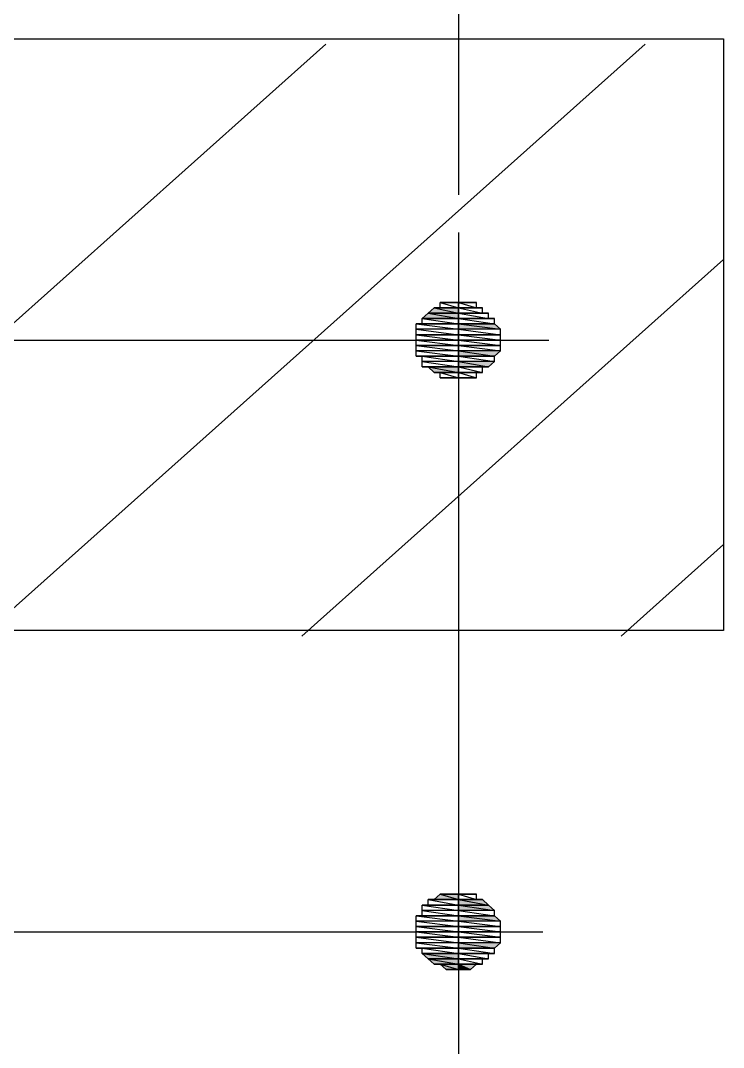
# Model space of a CAD drawing. Header units: millimetres. Extents: x -229 to 612, y -264 to 330.
# Drawn here: x 361.56 to 366.32, y -231.43 to -224.48 of the extents above; entities that cross this region are included whole.
import ezdxf

# ---------------------------------------------------------------- set-up
doc = ezdxf.new("R2010")
doc.units = ezdxf.units.MM

# ---------------------------------------------------------------- blocks, each defined once
blk = doc.blocks.new('0_TCM_4503_AIVD_AD_NOTE_BLOCK-43779754-14248')
at = {"linetype": 'Continuous'}
for points in [[(364.2786, -226.4953), (364.5231, -226.4953), (364.3194, -226.4589)], [(364.3194, -226.4589), (364.5231, -226.4589), (364.3601, -226.4226)], [(364.3194, -226.4589), (364.5231, -226.4953), (364.5231, -226.4589)], [(364.3601, -226.4226), (364.5231, -226.4589), (364.5231, -226.4226)], [(364.5231, -226.5317), (364.8083, -226.5681), (364.7676, -226.5317)], [(364.5231, -226.5681), (364.8083, -226.5681), (364.5231, -226.5317)], [(364.5231, -226.7137), (364.7676, -226.7501), (364.8083, -226.7137)], [(364.5231, -226.7501), (364.7676, -226.7501), (364.5231, -226.7137)], [(364.3194, -226.8228), (364.5231, -226.8592), (364.5231, -226.8228)], [(364.3601, -226.8592), (364.5231, -226.8592), (364.3194, -226.8228)], [(364.5231, -226.7864), (364.7268, -226.8228), (364.7676, -226.7864)], [(364.5231, -226.8228), (364.7268, -226.8228), (364.5231, -226.7864)], [(364.4009, -226.8592), (364.3601, -226.8592), (364.5231, -226.8592)], [(364.3601, -230.4254), (364.5231, -230.4254), (364.4009, -230.389)], [(364.4009, -230.389), (364.5231, -230.4254), (364.5231, -230.389)], [(364.5231, -230.4254), (364.7268, -230.4617), (364.6861, -230.4254)], [(364.5231, -230.4617), (364.7268, -230.4617), (364.5231, -230.4254)], [(364.5231, -230.4617), (364.7676, -230.4981), (364.7268, -230.4617)], [(364.5231, -230.4981), (364.7676, -230.4981), (364.5231, -230.4617)], [(364.5231, -230.5345), (364.8083, -230.5709), (364.7676, -230.5345)], [(364.5231, -230.5709), (364.8083, -230.5709), (364.5231, -230.5345)], [(364.5231, -230.7165), (364.7676, -230.7529), (364.8083, -230.7165)], [(364.5231, -230.7529), (364.7676, -230.7529), (364.5231, -230.7165)], [(364.3194, -230.8256), (364.5231, -230.8256), (364.2786, -230.7892)], [(364.2786, -230.7892), (364.5231, -230.8256), (364.5231, -230.7892)], [(364.3194, -230.8256), (364.5231, -230.862), (364.5231, -230.8256)], [(364.3601, -230.862), (364.5231, -230.862), (364.3194, -230.8256)], [(364.4009, -230.862), (364.5231, -230.8984), (364.5231, -230.862)], [(364.4416, -230.8984), (364.5231, -230.8984), (364.4009, -230.862)], [(364.5231, -230.862), (364.6046, -230.8984), (364.6453, -230.862)], [(364.5231, -230.8984), (364.6046, -230.8984), (364.5231, -230.862)], [(364.4416, -230.8984), (364.4824, -230.8984), (364.5231, -230.8984)]]:
    blk.add_hatch(color=7, dxfattribs=at).paths.add_polyline_path(points)
at = {"color": 7, "linetype": 'Continuous'}
for p, q in [((364.5231, -221.3309), (364.5231, -225.6584)), ((355.6813, -224.6031), (366.3159, -224.6031)), ((366.3159, -224.6031), (366.3159, -228.6059)), ((359.1447, -228.6423), (363.6267, -224.6395)), ((361.3042, -228.6423), (365.7862, -224.6395)), ((364.5231, -225.9131), (364.5231, -239.3771)), ((363.4637, -228.6423), (366.3159, -226.095)), ((364.5231, -226.3862), (364.4009, -226.3862)), ((364.4009, -226.3862), (364.4416, -226.3862)), ((364.5231, -226.3862), (364.4009, -226.3862)), ((364.4009, -226.3862), (364.5231, -226.4226)), ((364.4009, -226.3862), (364.5231, -226.4226)), ((364.4009, -226.4226), (364.4009, -226.3862)), ((364.5231, -226.3862), (364.4416, -226.3862)), ((364.4416, -226.3862), (364.4824, -226.3862)), ((364.5231, -226.3862), (364.4416, -226.3862)), ((364.4416, -226.3862), (364.5231, -226.3862)), ((364.5231, -226.3862), (364.4416, -226.3862)), ((364.4416, -226.3862), (364.5231, -226.3862)), ((364.4416, -226.3862), (364.5231, -226.3862)), ((364.4416, -226.3862), (364.5231, -226.3862)), ((364.5231, -226.3862), (364.4416, -226.3862)), ((364.4824, -226.3862), (364.5231, -226.3862)), ((364.5231, -226.3862), (364.4824, -226.3862)), ((364.4824, -226.3862), (364.5231, -226.3862)), ((364.4824, -226.3862), (364.5231, -226.3862)), ((364.5231, -226.3862), (364.4824, -226.3862)), ((364.5231, -226.4226), (364.5231, -226.3862)), ((364.5231, -226.3862), (364.5638, -226.3862)), ((364.5638, -226.3862), (364.5231, -226.3862)), ((364.5638, -226.3862), (364.5231, -226.3862)), ((364.5231, -226.3862), (364.5638, -226.3862)), ((364.5638, -226.3862), (364.5231, -226.3862)), ((364.5231, -226.3862), (364.5638, -226.3862)), ((364.6046, -226.3862), (364.5231, -226.3862)), ((364.5231, -226.3862), (364.6046, -226.3862)), ((364.6046, -226.3862), (364.5231, -226.3862)), ((364.5231, -226.3862), (364.5638, -226.3862)), ((364.6453, -226.3862), (364.5231, -226.3862)), ((364.5231, -226.3862), (364.6453, -226.3862)), ((364.6453, -226.3862), (364.5231, -226.3862)), ((364.5231, -226.3862), (364.6046, -226.3862)), ((364.6453, -226.3862), (364.5231, -226.3862)), ((364.5231, -226.3862), (364.6453, -226.4226)), ((364.5231, -226.3862), (364.6453, -226.4226)), ((364.5231, -226.4226), (364.5231, -226.3862)), ((364.5638, -226.3862), (364.6046, -226.3862)), ((364.6046, -226.3862), (364.6453, -226.3862)), ((364.6453, -226.4226), (364.6453, -226.3862)), ((364.2786, -226.4953), (364.3194, -226.4589)), ((364.3194, -226.4589), (364.3601, -226.4226)), ((364.5231, -226.4589), (364.3194, -226.4589)), ((364.5231, -226.4589), (364.3194, -226.4589)), ((364.3194, -226.4589), (364.5231, -226.4589)), ((364.3194, -226.4589), (364.5231, -226.4589)), ((364.5231, -226.4589), (364.3194, -226.4589)), ((364.5231, -226.4589), (364.3194, -226.4589)), ((364.3194, -226.4589), (364.5231, -226.4953)), ((364.3194, -226.4589), (364.5231, -226.4953)), ((364.4009, -226.4226), (364.3601, -226.4226)), ((364.3601, -226.4226), (364.5231, -226.4226)), ((364.5231, -226.4226), (364.3601, -226.4226)), ((364.3601, -226.4226), (364.5231, -226.4589)), ((364.3601, -226.4226), (364.5231, -226.4589)), ((364.5231, -226.4226), (364.4009, -226.4226)), ((364.5231, -226.4226), (364.4009, -226.4226)), ((364.4009, -226.4226), (364.5231, -226.4226)), ((364.5231, -226.4226), (364.4009, -226.4226)), ((364.5231, -226.4589), (364.5231, -226.4226)), ((364.6453, -226.4226), (364.5231, -226.4226)), ((364.6861, -226.4226), (364.5231, -226.4226)), ((364.5231, -226.4226), (364.6861, -226.4226)), ((364.6861, -226.4226), (364.5231, -226.4226)), ((364.5231, -226.4226), (364.6453, -226.4226)), ((364.6861, -226.4226), (364.5231, -226.4226)), ((364.5231, -226.4226), (364.6861, -226.4589)), ((364.5231, -226.4226), (364.6861, -226.4589)), ((364.5231, -226.4589), (364.5231, -226.4226)), ((364.5231, -226.4953), (364.5231, -226.4589)), ((364.6861, -226.4589), (364.5231, -226.4589)), ((364.7268, -226.4589), (364.5231, -226.4589)), ((364.5231, -226.4589), (364.7268, -226.4589)), ((364.7268, -226.4589), (364.5231, -226.4589)), ((364.5231, -226.4589), (364.6861, -226.4589)), ((364.7268, -226.4589), (364.5231, -226.4589)), ((364.5231, -226.4589), (364.7268, -226.4953)), ((364.5231, -226.4589), (364.7268, -226.4953)), ((364.5231, -226.4953), (364.5231, -226.4589)), ((364.6453, -226.4226), (364.6861, -226.4226)), ((364.6861, -226.4589), (364.6861, -226.4226)), ((364.6861, -226.4589), (364.7268, -226.4589)), ((364.7268, -226.4953), (364.7268, -226.4589)), ((364.2786, -226.5317), (364.2379, -226.5317)), ((364.2379, -226.5317), (364.5231, -226.5317)), ((364.5231, -226.5317), (364.2379, -226.5317)), ((364.2379, -226.5317), (364.5231, -226.5681)), ((364.2379, -226.5317), (364.5231, -226.5681)), ((364.2379, -226.5681), (364.2379, -226.5317)), ((364.5231, -226.4953), (364.2786, -226.4953)), ((364.5231, -226.4953), (364.2786, -226.4953)), ((364.2786, -226.4953), (364.5231, -226.4953)), ((364.2786, -226.4953), (364.5231, -226.4953)), ((364.5231, -226.4953), (364.2786, -226.4953)), ((364.5231, -226.4953), (364.2786, -226.4953)), ((364.2786, -226.4953), (364.5231, -226.5317)), ((364.2786, -226.4953), (364.5231, -226.5317)), ((364.2786, -226.5317), (364.2786, -226.4953)), ((364.5231, -226.5317), (364.2786, -226.5317)), ((364.5231, -226.5317), (364.2786, -226.5317)), ((364.2786, -226.5317), (364.5231, -226.5317)), ((364.5231, -226.5317), (364.2786, -226.5317)), ((364.5231, -226.5317), (364.5231, -226.4953)), ((364.7268, -226.4953), (364.5231, -226.4953)), ((364.7676, -226.4953), (364.5231, -226.4953)), ((364.5231, -226.4953), (364.7676, -226.4953)), ((364.7676, -226.4953), (364.5231, -226.4953)), ((364.5231, -226.4953), (364.7268, -226.4953)), ((364.7676, -226.4953), (364.5231, -226.4953)), ((364.5231, -226.4953), (364.7676, -226.5317)), ((364.5231, -226.4953), (364.7676, -226.5317)), ((364.5231, -226.5317), (364.5231, -226.4953)), ((364.5231, -226.5681), (364.5231, -226.5317)), ((364.7676, -226.5317), (364.5231, -226.5317)), ((364.7676, -226.5317), (364.5231, -226.5317)), ((364.5231, -226.5317), (364.7676, -226.5317)), ((364.5231, -226.5317), (364.7676, -226.5317)), ((364.7676, -226.5317), (364.5231, -226.5317)), ((364.7676, -226.5317), (364.5231, -226.5317)), ((364.5231, -226.5317), (364.8083, -226.5681)), ((364.5231, -226.5317), (364.8083, -226.5681)), ((364.5231, -226.5681), (364.5231, -226.5317)), ((364.7268, -226.4953), (364.7676, -226.4953)), ((364.7676, -226.5317), (364.7676, -226.4953)), ((364.8083, -226.5681), (364.7676, -226.5317)), ((364.5231, -226.5681), (364.2379, -226.5681)), ((364.5231, -226.5681), (364.2379, -226.5681)), ((364.2379, -226.5681), (364.5231, -226.6045)), ((364.2379, -226.5681), (364.5231, -226.6045)), ((364.2379, -226.6045), (364.2379, -226.5681)), ((364.5231, -226.6045), (364.2379, -226.6045)), ((364.5231, -226.6045), (364.2379, -226.6045)), ((364.2379, -226.6045), (364.5231, -226.6045)), ((364.2379, -226.6045), (364.5231, -226.6045)), ((364.5231, -226.6045), (364.2379, -226.6045)), ((364.5231, -226.6045), (364.2379, -226.6045)), ((364.2379, -226.6045), (364.5231, -226.6409)), ((364.2379, -226.6045), (364.5231, -226.6409)), ((364.2379, -226.6409), (364.2379, -226.6045)), ((364.5231, -226.6045), (364.5231, -226.5681)), ((364.8083, -226.5681), (364.5231, -226.5681)), ((364.8083, -226.5681), (364.5231, -226.5681)), ((364.5231, -226.5681), (364.8083, -226.6045)), ((364.5231, -226.5681), (364.8083, -226.6045)), ((364.5231, -226.6045), (364.5231, -226.5681)), ((364.5231, -226.6409), (364.5231, -226.6045)), ((364.8083, -226.6045), (364.5231, -226.6045)), ((364.8083, -226.6045), (364.5231, -226.6045)), ((364.5231, -226.6045), (364.8083, -226.6045)), ((364.5231, -226.6045), (364.8083, -226.6045)), ((364.8083, -226.6045), (364.5231, -226.6045)), ((364.8083, -226.6045), (364.5231, -226.6045)), ((364.5231, -226.6045), (364.8083, -226.6409)), ((364.5231, -226.6045), (364.8083, -226.6409)), ((364.5231, -226.6409), (364.5231, -226.6045)), ((364.8083, -226.6045), (364.8083, -226.5681)), ((364.8083, -226.6409), (364.8083, -226.6045)), ((356.8629, -226.6409), (365.1343, -226.6409)), ((364.5231, -226.6409), (364.2379, -226.6409)), ((364.5231, -226.6409), (364.2379, -226.6409)), ((364.2379, -226.6409), (364.5231, -226.6773)), ((364.2379, -226.6409), (364.5231, -226.6773)), ((364.2379, -226.6773), (364.2379, -226.6409)), ((364.5231, -226.6773), (364.2379, -226.6773)), ((364.5231, -226.6773), (364.2379, -226.6773)), ((364.2379, -226.6773), (364.5231, -226.6773)), ((364.2379, -226.6773), (364.5231, -226.6773)), ((364.5231, -226.6773), (364.2379, -226.6773)), ((364.5231, -226.6773), (364.2379, -226.6773)), ((364.2379, -226.6773), (364.5231, -226.7137)), ((364.2379, -226.6773), (364.5231, -226.7137)), ((364.2379, -226.7137), (364.2379, -226.6773)), ((364.5231, -226.6773), (364.5231, -226.6409)), ((364.8083, -226.6409), (364.5231, -226.6409)), ((364.8083, -226.6409), (364.5231, -226.6409)), ((364.5231, -226.6409), (364.8083, -226.6773)), ((364.5231, -226.6409), (364.8083, -226.6773)), ((364.5231, -226.6773), (364.5231, -226.6409)), ((364.5231, -226.7137), (364.5231, -226.6773)), ((364.8083, -226.6773), (364.5231, -226.6773)), ((364.8083, -226.6773), (364.5231, -226.6773)), ((364.5231, -226.6773), (364.8083, -226.6773)), ((364.5231, -226.6773), (364.8083, -226.6773)), ((364.8083, -226.6773), (364.5231, -226.6773)), ((364.8083, -226.6773), (364.5231, -226.6773)), ((364.5231, -226.6773), (364.8083, -226.7137)), ((364.5231, -226.6773), (364.8083, -226.7137)), ((364.5231, -226.7137), (364.5231, -226.6773)), ((364.8083, -226.6773), (364.8083, -226.6409)), ((364.8083, -226.7137), (364.8083, -226.6773)), ((364.5231, -226.7137), (364.2379, -226.7137)), ((364.5231, -226.7137), (364.2379, -226.7137)), ((364.2379, -226.7137), (364.5231, -226.7501)), ((364.2379, -226.7137), (364.5231, -226.7501)), ((364.2379, -226.7501), (364.2379, -226.7137)), ((364.5231, -226.7501), (364.2379, -226.7501)), ((364.5231, -226.7501), (364.2379, -226.7501)), ((364.2379, -226.7501), (364.2786, -226.7501)), ((364.2379, -226.7501), (364.5231, -226.7501)), ((364.5231, -226.7501), (364.2379, -226.7501)), ((364.2786, -226.7501), (364.5231, -226.7501)), ((364.5231, -226.7501), (364.2786, -226.7501)), ((364.2786, -226.7501), (364.5231, -226.7864)), ((364.2786, -226.7501), (364.5231, -226.7864)), ((364.2786, -226.7864), (364.2786, -226.7501)), ((364.5231, -226.7501), (364.5231, -226.7137)), ((364.8083, -226.7137), (364.5231, -226.7137)), ((364.8083, -226.7137), (364.5231, -226.7137)), ((364.5231, -226.7137), (364.7676, -226.7501)), ((364.5231, -226.7137), (364.7676, -226.7501)), ((364.5231, -226.7501), (364.5231, -226.7137)), ((364.5231, -226.7864), (364.5231, -226.7501)), ((364.7676, -226.7501), (364.5231, -226.7501)), ((364.7676, -226.7501), (364.5231, -226.7501)), ((364.5231, -226.7501), (364.7676, -226.7501)), ((364.5231, -226.7501), (364.7676, -226.7501)), ((364.7676, -226.7501), (364.5231, -226.7501)), ((364.7676, -226.7501), (364.5231, -226.7501)), ((364.5231, -226.7501), (364.7676, -226.7864)), ((364.5231, -226.7501), (364.7676, -226.7864)), ((364.5231, -226.7864), (364.5231, -226.7501)), ((364.7676, -226.7501), (364.8083, -226.7137)), ((364.7676, -226.7864), (364.7676, -226.7501)), ((364.5231, -226.7864), (364.2786, -226.7864)), ((364.5231, -226.7864), (364.2786, -226.7864)), ((364.2786, -226.7864), (364.5231, -226.8228)), ((364.2786, -226.7864), (364.5231, -226.8228)), ((364.2786, -226.8228), (364.2786, -226.7864)), ((364.5231, -226.8228), (364.2786, -226.8228)), ((364.5231, -226.8228), (364.2786, -226.8228)), ((364.2786, -226.8228), (364.3194, -226.8228)), ((364.2786, -226.8228), (364.5231, -226.8228)), ((364.5231, -226.8228), (364.2786, -226.8228)), ((364.3194, -226.8228), (364.5231, -226.8228)), ((364.5231, -226.8228), (364.3194, -226.8228)), ((364.3194, -226.8228), (364.5231, -226.8228)), ((364.5231, -226.8228), (364.3194, -226.8228)), ((364.3194, -226.8228), (364.5231, -226.8228)), ((364.5231, -226.8228), (364.3194, -226.8228)), ((364.3194, -226.8228), (364.5231, -226.8592)), ((364.3194, -226.8228), (364.5231, -226.8592)), ((364.3601, -226.8592), (364.3194, -226.8228)), ((364.5231, -226.8228), (364.5231, -226.7864)), ((364.7676, -226.7864), (364.5231, -226.7864)), ((364.7676, -226.7864), (364.5231, -226.7864)), ((364.5231, -226.7864), (364.7268, -226.8228)), ((364.5231, -226.7864), (364.7268, -226.8228)), ((364.5231, -226.8228), (364.5231, -226.7864)), ((364.5231, -226.8592), (364.5231, -226.8228)), ((364.7268, -226.8228), (364.5231, -226.8228)), ((364.7268, -226.8228), (364.5231, -226.8228)), ((364.5231, -226.8228), (364.7268, -226.8228)), ((364.5231, -226.8228), (364.7268, -226.8228)), ((364.7268, -226.8228), (364.5231, -226.8228)), ((364.6861, -226.8228), (364.5231, -226.8228)), ((364.5231, -226.8228), (364.6861, -226.8228)), ((364.6861, -226.8228), (364.5231, -226.8228)), ((364.5231, -226.8228), (364.7268, -226.8228)), ((364.6861, -226.8228), (364.5231, -226.8228)), ((364.5231, -226.8228), (364.6861, -226.8592)), ((364.5231, -226.8228), (364.6861, -226.8592)), ((364.5231, -226.8592), (364.5231, -226.8228)), ((364.7268, -226.8228), (364.6861, -226.8228)), ((364.6861, -226.8592), (364.6861, -226.8228)), ((364.7268, -226.8228), (364.7676, -226.7864)), ((364.5231, -226.8592), (364.3601, -226.8592)), ((364.5231, -226.8592), (364.3601, -226.8592)), ((364.3601, -226.8592), (364.4009, -226.8592)), ((364.3601, -226.8592), (364.5231, -226.8592)), ((364.5231, -226.8592), (364.3601, -226.8592)), ((364.4009, -226.8592), (364.5231, -226.8592)), ((364.5231, -226.8592), (364.4009, -226.8592)), ((364.4009, -226.8592), (364.5231, -226.8956)), ((364.4009, -226.8592), (364.5231, -226.8956)), ((364.4009, -226.8956), (364.4009, -226.8592)), ((364.5231, -226.8956), (364.4009, -226.8956)), ((364.5231, -226.8956), (364.4009, -226.8956)), ((364.4009, -226.8956), (364.4416, -226.8956)), ((364.4009, -226.8956), (364.5231, -226.8956)), ((364.5231, -226.8956), (364.4009, -226.8956)), ((364.4416, -226.8956), (364.5231, -226.8956)), ((364.5231, -226.8956), (364.4416, -226.8956)), ((364.4416, -226.8956), (364.5231, -226.8956)), ((364.5231, -226.8956), (364.4416, -226.8956)), ((364.4416, -226.8956), (364.5231, -226.8956)), ((364.4416, -226.8956), (364.5231, -226.8956)), ((364.5231, -226.8956), (364.4416, -226.8956)), ((364.4824, -226.8956), (364.4416, -226.8956)), ((364.4416, -226.8956), (364.5231, -226.8956)), ((364.5231, -226.8956), (364.4824, -226.8956)), ((364.4824, -226.8956), (364.5231, -226.8956)), ((364.5231, -226.8956), (364.4824, -226.8956)), ((364.5231, -226.8956), (364.5231, -226.8592)), ((364.6861, -226.8592), (364.5231, -226.8592)), ((364.6453, -226.8592), (364.5231, -226.8592)), ((364.5231, -226.8592), (364.6453, -226.8592)), ((364.6453, -226.8592), (364.5231, -226.8592)), ((364.5231, -226.8592), (364.6861, -226.8592)), ((364.6453, -226.8592), (364.5231, -226.8592)), ((364.5231, -226.8592), (364.6453, -226.8956)), ((364.5231, -226.8592), (364.6453, -226.8956)), ((364.5231, -226.8956), (364.5231, -226.8592)), ((364.6453, -226.8956), (364.5231, -226.8956)), ((364.6046, -226.8956), (364.5231, -226.8956)), ((364.5231, -226.8956), (364.6046, -226.8956)), ((364.6046, -226.8956), (364.5231, -226.8956)), ((364.5231, -226.8956), (364.6453, -226.8956)), ((364.5638, -226.8956), (364.5231, -226.8956)), ((364.5231, -226.8956), (364.5638, -226.8956)), ((364.5638, -226.8956), (364.5231, -226.8956)), ((364.5231, -226.8956), (364.5638, -226.8956)), ((364.5231, -226.8956), (364.5638, -226.8956)), ((364.5638, -226.8956), (364.5231, -226.8956)), ((364.5638, -226.8956), (364.5231, -226.8956)), ((364.5231, -226.8956), (364.5638, -226.8956)), ((364.5638, -226.8956), (364.5231, -226.8956)), ((364.5231, -226.8956), (364.6046, -226.8956)), ((364.6046, -226.8956), (364.5638, -226.8956)), ((364.6453, -226.8956), (364.6046, -226.8956)), ((364.6861, -226.8592), (364.6453, -226.8592)), ((364.6453, -226.8956), (364.6453, -226.8592)), ((365.6232, -228.6423), (366.3159, -228.0237)), ((366.3159, -228.6059), (355.6813, -228.6059)), ((364.5231, -230.4254), (364.3194, -230.4254)), ((364.3194, -230.4254), (364.5231, -230.4617)), ((364.3194, -230.4254), (364.5231, -230.4617)), ((364.3194, -230.4617), (364.3194, -230.4254)), ((364.5231, -230.4254), (364.3194, -230.4254)), ((364.3194, -230.4254), (364.3601, -230.4254)), ((364.3601, -230.4254), (364.4009, -230.389)), ((364.5231, -230.4254), (364.3601, -230.4254)), ((364.5231, -230.4254), (364.3601, -230.4254)), ((364.3601, -230.4254), (364.5231, -230.4254)), ((364.3601, -230.4254), (364.5231, -230.4254)), ((364.5231, -230.4254), (364.3601, -230.4254)), ((364.5231, -230.4254), (364.3601, -230.4254)), ((364.3601, -230.4254), (364.5231, -230.4254)), ((364.3601, -230.4254), (364.5231, -230.4254)), ((364.5231, -230.389), (364.4009, -230.389)), ((364.4009, -230.389), (364.4416, -230.389)), ((364.5231, -230.389), (364.4009, -230.389)), ((364.4009, -230.389), (364.5231, -230.4254)), ((364.4009, -230.389), (364.5231, -230.4254)), ((364.5231, -230.389), (364.4416, -230.389)), ((364.4416, -230.389), (364.4824, -230.389)), ((364.5231, -230.389), (364.4416, -230.389)), ((364.4416, -230.389), (364.5231, -230.389)), ((364.5231, -230.389), (364.4416, -230.389)), ((364.4416, -230.389), (364.5231, -230.389)), ((364.4416, -230.389), (364.5231, -230.389)), ((364.4416, -230.389), (364.5231, -230.389)), ((364.5231, -230.389), (364.4416, -230.389)), ((364.4824, -230.389), (364.5231, -230.389)), ((364.5231, -230.389), (364.4824, -230.389)), ((364.4824, -230.389), (364.5231, -230.389)), ((364.4824, -230.389), (364.5231, -230.389)), ((364.5231, -230.389), (364.4824, -230.389)), ((364.5231, -230.389), (364.5638, -230.389)), ((364.5638, -230.389), (364.5231, -230.389)), ((364.5638, -230.389), (364.5231, -230.389)), ((364.5231, -230.389), (364.5638, -230.389)), ((364.5638, -230.389), (364.5231, -230.389)), ((364.5231, -230.389), (364.5638, -230.389)), ((364.6046, -230.389), (364.5231, -230.389)), ((364.5231, -230.389), (364.6046, -230.389)), ((364.6046, -230.389), (364.5231, -230.389)), ((364.5231, -230.389), (364.5638, -230.389)), ((364.6453, -230.389), (364.5231, -230.389)), ((364.5231, -230.389), (364.6453, -230.389)), ((364.6453, -230.389), (364.5231, -230.389)), ((364.5231, -230.389), (364.6046, -230.389)), ((364.6453, -230.389), (364.5231, -230.389)), ((364.5231, -230.389), (364.6453, -230.4254)), ((364.5231, -230.389), (364.6453, -230.4254)), ((364.5231, -230.4254), (364.5231, -230.389)), ((364.5231, -230.4254), (364.5231, -230.389)), ((364.6453, -230.4254), (364.5231, -230.4254)), ((364.6861, -230.4254), (364.5231, -230.4254)), ((364.5231, -230.4254), (364.6861, -230.4254)), ((364.5231, -230.4254), (364.6861, -230.4254)), ((364.6861, -230.4254), (364.5231, -230.4254)), ((364.6861, -230.4254), (364.5231, -230.4254)), ((364.5231, -230.4254), (364.6861, -230.4254)), ((364.6861, -230.4254), (364.5231, -230.4254)), ((364.5231, -230.4254), (364.6453, -230.4254)), ((364.6861, -230.4254), (364.5231, -230.4254)), ((364.5231, -230.4254), (364.7268, -230.4617)), ((364.5231, -230.4254), (364.7268, -230.4617)), ((364.5231, -230.4617), (364.5231, -230.4254)), ((364.5231, -230.4617), (364.5231, -230.4254)), ((364.5638, -230.389), (364.6046, -230.389)), ((364.6046, -230.389), (364.6453, -230.389)), ((364.6453, -230.4254), (364.6453, -230.389)), ((364.6453, -230.4254), (364.6861, -230.4254)), ((364.7268, -230.4617), (364.6861, -230.4254)), ((364.3194, -230.4617), (364.2786, -230.4617)), ((364.2786, -230.4617), (364.5231, -230.4617)), ((364.5231, -230.4617), (364.2786, -230.4617)), ((364.2786, -230.4617), (364.5231, -230.4981)), ((364.2786, -230.4617), (364.5231, -230.4981)), ((364.2786, -230.4981), (364.2786, -230.4617)), ((364.5231, -230.4981), (364.2786, -230.4981)), ((364.5231, -230.4981), (364.2786, -230.4981)), ((364.2786, -230.4981), (364.5231, -230.5345)), ((364.2786, -230.4981), (364.5231, -230.5345)), ((364.2786, -230.5345), (364.2786, -230.4981)), ((364.5231, -230.4617), (364.3194, -230.4617)), ((364.5231, -230.4617), (364.3194, -230.4617)), ((364.3194, -230.4617), (364.5231, -230.4617)), ((364.5231, -230.4617), (364.3194, -230.4617)), ((364.7268, -230.4617), (364.5231, -230.4617)), ((364.7268, -230.4617), (364.5231, -230.4617)), ((364.5231, -230.4617), (364.7268, -230.4617)), ((364.5231, -230.4617), (364.7268, -230.4617)), ((364.7268, -230.4617), (364.5231, -230.4617)), ((364.7268, -230.4617), (364.5231, -230.4617)), ((364.5231, -230.4617), (364.7676, -230.4981)), ((364.5231, -230.4617), (364.7676, -230.4981)), ((364.5231, -230.4981), (364.5231, -230.4617)), ((364.5231, -230.4981), (364.5231, -230.4617)), ((364.7676, -230.4981), (364.5231, -230.4981)), ((364.7676, -230.4981), (364.5231, -230.4981)), ((364.5231, -230.4981), (364.7676, -230.5345)), ((364.5231, -230.4981), (364.7676, -230.5345)), ((364.5231, -230.5345), (364.5231, -230.4981)), ((364.5231, -230.5345), (364.5231, -230.4981)), ((364.7676, -230.4981), (364.7268, -230.4617)), ((364.7676, -230.5345), (364.7676, -230.4981)), ((364.2786, -230.5345), (364.2379, -230.5345)), ((364.2379, -230.5345), (364.5231, -230.5345)), ((364.5231, -230.5345), (364.2379, -230.5345)), ((364.2379, -230.5345), (364.5231, -230.5709)), ((364.2379, -230.5345), (364.5231, -230.5709)), ((364.2379, -230.5709), (364.2379, -230.5345)), ((364.5231, -230.5709), (364.2379, -230.5709)), ((364.5231, -230.5709), (364.2379, -230.5709)), ((364.2379, -230.5709), (364.5231, -230.6073)), ((364.2379, -230.5709), (364.5231, -230.6073)), ((364.2379, -230.6073), (364.2379, -230.5709)), ((364.5231, -230.5345), (364.2786, -230.5345)), ((364.5231, -230.5345), (364.2786, -230.5345)), ((364.2786, -230.5345), (364.5231, -230.5345)), ((364.5231, -230.5345), (364.2786, -230.5345)), ((364.7676, -230.5345), (364.5231, -230.5345)), ((364.7676, -230.5345), (364.5231, -230.5345)), ((364.5231, -230.5345), (364.7676, -230.5345)), ((364.5231, -230.5345), (364.7676, -230.5345)), ((364.7676, -230.5345), (364.5231, -230.5345)), ((364.7676, -230.5345), (364.5231, -230.5345)), ((364.5231, -230.5345), (364.8083, -230.5709)), ((364.5231, -230.5345), (364.8083, -230.5709)), ((364.5231, -230.5709), (364.5231, -230.5345)), ((364.5231, -230.5709), (364.5231, -230.5345)), ((364.8083, -230.5709), (364.5231, -230.5709)), ((364.8083, -230.5709), (364.5231, -230.5709)), ((364.5231, -230.5709), (364.8083, -230.6073)), ((364.5231, -230.5709), (364.8083, -230.6073)), ((364.5231, -230.6073), (364.5231, -230.5709)), ((364.5231, -230.6073), (364.5231, -230.5709)), ((364.8083, -230.5709), (364.7676, -230.5345)), ((364.8083, -230.6073), (364.8083, -230.5709)), ((356.8629, -230.6437), (365.0935, -230.6437)), ((364.5231, -230.6073), (364.2379, -230.6073)), ((364.5231, -230.6073), (364.2379, -230.6073)), ((364.2379, -230.6073), (364.5231, -230.6073)), ((364.2379, -230.6073), (364.5231, -230.6073)), ((364.5231, -230.6073), (364.2379, -230.6073)), ((364.5231, -230.6073), (364.2379, -230.6073)), ((364.2379, -230.6073), (364.5231, -230.6437)), ((364.2379, -230.6073), (364.5231, -230.6437)), ((364.2379, -230.6437), (364.2379, -230.6073)), ((364.5231, -230.6437), (364.2379, -230.6437)), ((364.5231, -230.6437), (364.2379, -230.6437)), ((364.2379, -230.6437), (364.5231, -230.6801)), ((364.2379, -230.6437), (364.5231, -230.6801)), ((364.2379, -230.6801), (364.2379, -230.6437)), ((364.8083, -230.6073), (364.5231, -230.6073)), ((364.8083, -230.6073), (364.5231, -230.6073)), ((364.5231, -230.6073), (364.8083, -230.6073)), ((364.5231, -230.6073), (364.8083, -230.6073)), ((364.8083, -230.6073), (364.5231, -230.6073)), ((364.8083, -230.6073), (364.5231, -230.6073)), ((364.5231, -230.6073), (364.8083, -230.6437)), ((364.5231, -230.6073), (364.8083, -230.6437)), ((364.5231, -230.6437), (364.5231, -230.6073)), ((364.5231, -230.6437), (364.5231, -230.6073)), ((364.8083, -230.6437), (364.5231, -230.6437)), ((364.8083, -230.6437), (364.5231, -230.6437)), ((364.5231, -230.6437), (364.8083, -230.6801)), ((364.5231, -230.6437), (364.8083, -230.6801)), ((364.5231, -230.6801), (364.5231, -230.6437)), ((364.5231, -230.6801), (364.5231, -230.6437)), ((364.8083, -230.6437), (364.8083, -230.6073)), ((364.8083, -230.6801), (364.8083, -230.6437)), ((364.5231, -230.6801), (364.2379, -230.6801)), ((364.5231, -230.6801), (364.2379, -230.6801)), ((364.2379, -230.6801), (364.5231, -230.6801)), ((364.2379, -230.6801), (364.5231, -230.6801)), ((364.5231, -230.6801), (364.2379, -230.6801)), ((364.5231, -230.6801), (364.2379, -230.6801)), ((364.2379, -230.6801), (364.5231, -230.7165)), ((364.2379, -230.6801), (364.5231, -230.7165)), ((364.2379, -230.7165), (364.2379, -230.6801)), ((364.5231, -230.7165), (364.2379, -230.7165)), ((364.5231, -230.7165), (364.2379, -230.7165)), ((364.2379, -230.7165), (364.5231, -230.7529)), ((364.2379, -230.7165), (364.5231, -230.7529)), ((364.2379, -230.7529), (364.2379, -230.7165)), ((364.8083, -230.6801), (364.5231, -230.6801)), ((364.8083, -230.6801), (364.5231, -230.6801)), ((364.5231, -230.6801), (364.8083, -230.6801)), ((364.5231, -230.6801), (364.8083, -230.6801)), ((364.8083, -230.6801), (364.5231, -230.6801)), ((364.8083, -230.6801), (364.5231, -230.6801)), ((364.5231, -230.6801), (364.8083, -230.7165)), ((364.5231, -230.6801), (364.8083, -230.7165)), ((364.5231, -230.7165), (364.5231, -230.6801)), ((364.5231, -230.7165), (364.5231, -230.6801)), ((364.8083, -230.7165), (364.5231, -230.7165)), ((364.8083, -230.7165), (364.5231, -230.7165)), ((364.5231, -230.7165), (364.7676, -230.7529)), ((364.5231, -230.7165), (364.7676, -230.7529)), ((364.5231, -230.7529), (364.5231, -230.7165)), ((364.5231, -230.7529), (364.5231, -230.7165)), ((364.7676, -230.7529), (364.8083, -230.7165)), ((364.8083, -230.7165), (364.8083, -230.6801)), ((364.5231, -230.7529), (364.2379, -230.7529)), ((364.5231, -230.7529), (364.2379, -230.7529)), ((364.2379, -230.7529), (364.2786, -230.7529)), ((364.2379, -230.7529), (364.5231, -230.7529)), ((364.5231, -230.7529), (364.2379, -230.7529)), ((364.2786, -230.7529), (364.5231, -230.7529)), ((364.5231, -230.7529), (364.2786, -230.7529)), ((364.2786, -230.7529), (364.5231, -230.7892)), ((364.2786, -230.7529), (364.5231, -230.7892)), ((364.2786, -230.7892), (364.2786, -230.7529)), ((364.5231, -230.7892), (364.2786, -230.7892)), ((364.2786, -230.7892), (364.5231, -230.8256)), ((364.2786, -230.7892), (364.5231, -230.8256)), ((364.3194, -230.8256), (364.2786, -230.7892)), ((364.5231, -230.7892), (364.2786, -230.7892)), ((364.5231, -230.7892), (364.2786, -230.7892)), ((364.2786, -230.7892), (364.5231, -230.7892)), ((364.2786, -230.7892), (364.5231, -230.7892)), ((364.5231, -230.7892), (364.2786, -230.7892)), ((364.7676, -230.7529), (364.5231, -230.7529)), ((364.7676, -230.7529), (364.5231, -230.7529)), ((364.5231, -230.7529), (364.7676, -230.7529)), ((364.5231, -230.7529), (364.7676, -230.7529)), ((364.7676, -230.7529), (364.5231, -230.7529)), ((364.7676, -230.7529), (364.5231, -230.7529)), ((364.5231, -230.7529), (364.7676, -230.7892)), ((364.5231, -230.7529), (364.7676, -230.7892)), ((364.5231, -230.7892), (364.5231, -230.7529)), ((364.5231, -230.7892), (364.5231, -230.7529)), ((364.5231, -230.8256), (364.5231, -230.7892)), ((364.7676, -230.7892), (364.5231, -230.7892)), ((364.7268, -230.7892), (364.5231, -230.7892)), ((364.5231, -230.7892), (364.7268, -230.7892)), ((364.7268, -230.7892), (364.5231, -230.7892)), ((364.5231, -230.7892), (364.7676, -230.7892)), ((364.7268, -230.7892), (364.5231, -230.7892)), ((364.5231, -230.7892), (364.7268, -230.8256)), ((364.5231, -230.7892), (364.7268, -230.8256)), ((364.5231, -230.8256), (364.5231, -230.7892)), ((364.7676, -230.7892), (364.7268, -230.7892)), ((364.7268, -230.8256), (364.7268, -230.7892)), ((364.7676, -230.7892), (364.7676, -230.7529)), ((364.5231, -230.8256), (364.3194, -230.8256)), ((364.5231, -230.8256), (364.3194, -230.8256)), ((364.3194, -230.8256), (364.5231, -230.8256)), ((364.3194, -230.8256), (364.5231, -230.8256)), ((364.5231, -230.8256), (364.3194, -230.8256)), ((364.5231, -230.8256), (364.3194, -230.8256)), ((364.3194, -230.8256), (364.5231, -230.862)), ((364.3194, -230.8256), (364.5231, -230.862)), ((364.3601, -230.862), (364.3194, -230.8256)), ((364.5231, -230.862), (364.3601, -230.862)), ((364.5231, -230.862), (364.3601, -230.862)), ((364.3601, -230.862), (364.5231, -230.862)), ((364.3601, -230.862), (364.5231, -230.862)), ((364.5231, -230.862), (364.3601, -230.862)), ((364.5231, -230.862), (364.3601, -230.862)), ((364.3601, -230.862), (364.5231, -230.862)), ((364.3601, -230.862), (364.5231, -230.862)), ((364.4009, -230.862), (364.3601, -230.862)), ((364.5231, -230.862), (364.4009, -230.862)), ((364.5231, -230.862), (364.4009, -230.862)), ((364.4009, -230.862), (364.5231, -230.8984)), ((364.4009, -230.862), (364.5231, -230.8984)), ((364.4416, -230.8984), (364.4009, -230.862)), ((364.5231, -230.862), (364.5231, -230.8256)), ((364.7268, -230.8256), (364.5231, -230.8256)), ((364.6861, -230.8256), (364.5231, -230.8256)), ((364.5231, -230.8256), (364.6861, -230.8256)), ((364.6861, -230.8256), (364.5231, -230.8256)), ((364.5231, -230.8256), (364.7268, -230.8256)), ((364.6861, -230.8256), (364.5231, -230.8256)), ((364.5231, -230.8256), (364.6861, -230.862)), ((364.5231, -230.8256), (364.6861, -230.862)), ((364.5231, -230.862), (364.5231, -230.8256)), ((364.5231, -230.8984), (364.5231, -230.862)), ((364.6861, -230.862), (364.5231, -230.862)), ((364.6453, -230.862), (364.5231, -230.862)), ((364.5231, -230.862), (364.6453, -230.862)), ((364.5231, -230.862), (364.6453, -230.862)), ((364.6453, -230.862), (364.5231, -230.862)), ((364.6453, -230.862), (364.5231, -230.862)), ((364.5231, -230.862), (364.6453, -230.862)), ((364.6453, -230.862), (364.5231, -230.862)), ((364.5231, -230.862), (364.6861, -230.862)), ((364.6453, -230.862), (364.5231, -230.862)), ((364.5231, -230.862), (364.6046, -230.8984)), ((364.5231, -230.862), (364.6046, -230.8984)), ((364.5231, -230.8984), (364.5231, -230.862)), ((364.6046, -230.8984), (364.6453, -230.862)), ((364.6861, -230.862), (364.6453, -230.862)), ((364.7268, -230.8256), (364.6861, -230.8256)), ((364.6861, -230.862), (364.6861, -230.8256)), ((364.5231, -230.8984), (364.4416, -230.8984)), ((364.5231, -230.8984), (364.4416, -230.8984)), ((364.4416, -230.8984), (364.5231, -230.8984)), ((364.4416, -230.8984), (364.5231, -230.8984)), ((364.5231, -230.8984), (364.4416, -230.8984)), ((364.4824, -230.8984), (364.4416, -230.8984)), ((364.4416, -230.8984), (364.5231, -230.8984)), ((364.4416, -230.8984), (364.5231, -230.8984)), ((364.5231, -230.8984), (364.4416, -230.8984)), ((364.5231, -230.8984), (364.4824, -230.8984)), ((364.4824, -230.8984), (364.5231, -230.8984)), ((364.5231, -230.8984), (364.4824, -230.8984)), ((364.6046, -230.8984), (364.5231, -230.8984)), ((364.5638, -230.8984), (364.5231, -230.8984)), ((364.5231, -230.8984), (364.5638, -230.8984)), ((364.5638, -230.8984), (364.5231, -230.8984)), ((364.5231, -230.8984), (364.5638, -230.8984)), ((364.5231, -230.8984), (364.5638, -230.8984)), ((364.5638, -230.8984), (364.5231, -230.8984)), ((364.5638, -230.8984), (364.5231, -230.8984)), ((364.5231, -230.8984), (364.5638, -230.8984)), ((364.5638, -230.8984), (364.5231, -230.8984)), ((364.5231, -230.8984), (364.6046, -230.8984)), ((364.6046, -230.8984), (364.5638, -230.8984))]:
    blk.add_line(p, q, dxfattribs=at)

msp = doc.modelspace()

# ---------------------------------------------------------------- block references
msp.add_blockref('0_TCM_4503_AIVD_AD_NOTE_BLOCK-43779754-14248', (0, 0))

doc.saveas('drawing.dxf')
